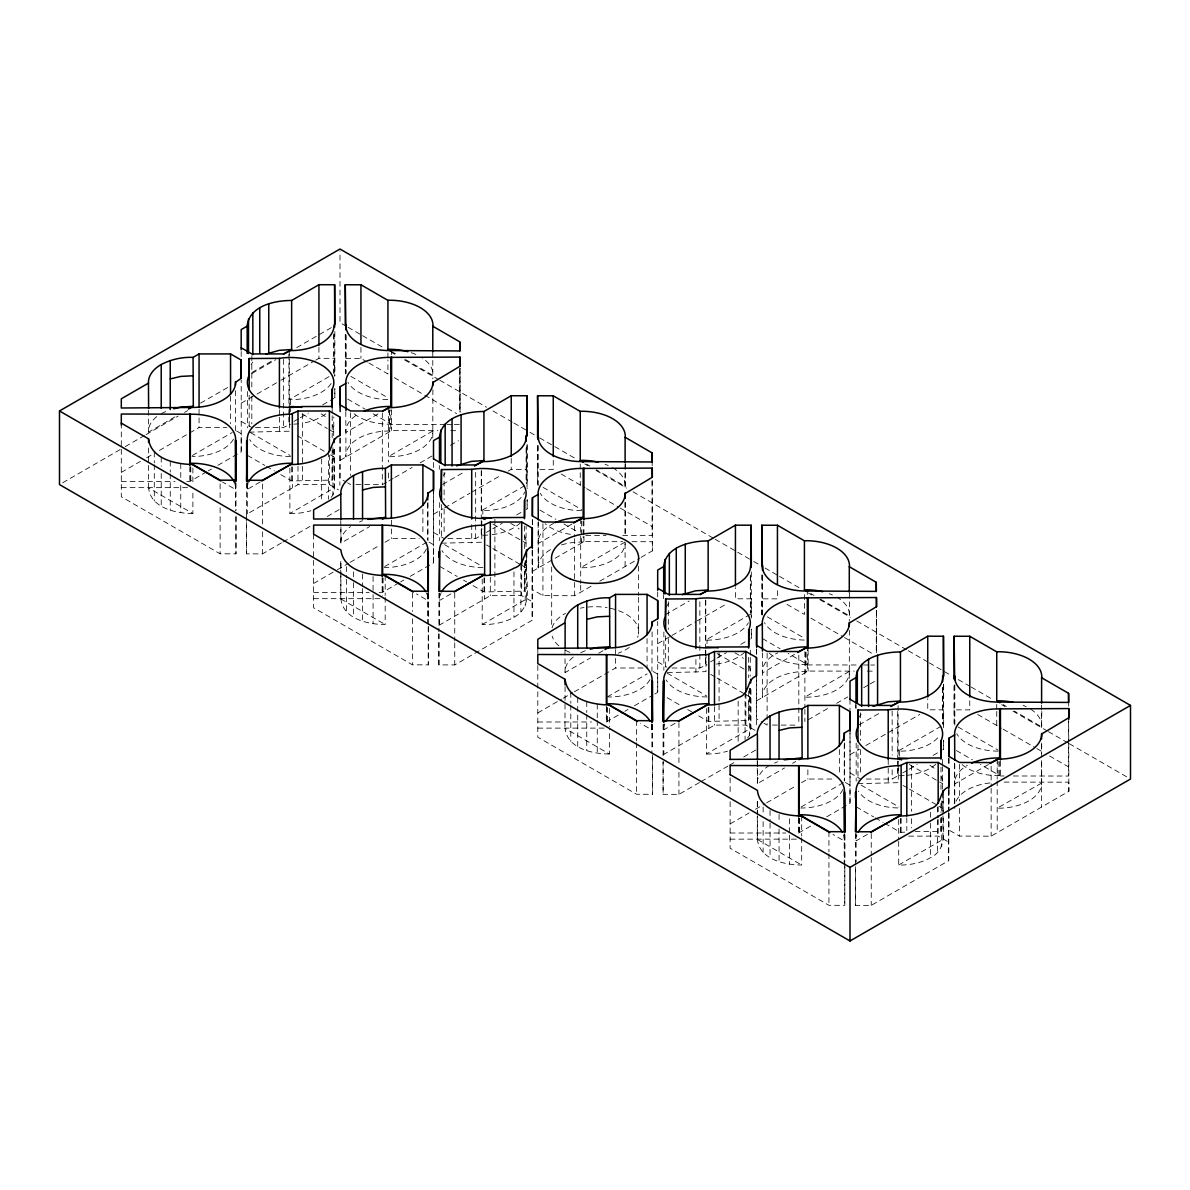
<?xml version="1.0" encoding="UTF-8"?>
<svg xmlns="http://www.w3.org/2000/svg" width="1190" height="1190" viewBox="0 0 1190 1190"><rect width="100%" height="100%" fill="white"/><g stroke="black" fill="none" stroke-linecap="round" stroke-linejoin="round"><path stroke-width="0.75" stroke-dasharray="5 3.75" d="M121.306 423.134L121.306 496.751L220.12 553.796L235.962 553.841L236.007 516.103M281.405 542.952L262.44 553.9L246.598 553.856L246.628 521.503M246.628 519.703L246.628 514.318L297.991 484.657L329.377 484.583L338.481 489.849M313.625 534.161L313.625 607.778L412.439 664.823L428.281 664.868L428.311 625.345M532.317 550.226L532.183 620.228L454.744 664.927L438.902 664.898L438.931 634.33M537.806 665.537L537.806 737.205L636.62 794.266L652.462 794.295L652.507 754.772M699.482 782.499L678.94 794.37L663.098 794.325L663.128 761.972M730.125 801.733L730.125 848.247L828.939 905.293L844.781 905.337L844.811 865.799M948.817 812.77L948.683 860.682L871.244 905.397L855.402 905.352L855.432 867.599M340.132 438.247L339.998 478.454L346.067 481.95M532.436 551.119L532.317 589.481L542.938 595.61L574.636 595.714L591.802 585.807M756.632 680.546L756.498 718.909L762.567 722.419M948.921 813.633L948.817 829.951L959.438 836.079L991.136 836.183L1068.873 791.291L1068.68 720.843M192.884 513.53C175.986 513.455 150.847 508.085 148.571 487.96L192.884 513.53L192.884 491.723M235.62 482.991L235.397 489.417L222.515 481.995M333.676 435.674L333.825 416.976M333.676 449.686L333.676 456.707L332.159 462.865L332.188 480.076L291.714 480.938L275.916 471.82M331.192 497.361L332.932 494.936L334.42 488.436L334.42 448.437M385.188 597.306L385.188 624.557C368.305 624.482 343.151 619.112 340.89 598.986L340.89 560.817M427.924 594.018L427.701 600.459L416.44 593.944M525.995 546.701L526.129 526.188M525.995 560.728L525.995 567.734L524.478 573.892L524.493 591.103L484.018 591.966L468.235 582.847M482.203 579.099L482.203 624.542L483.155 624.616A43.569 25.154 0 0 0 513.961 617.253C536.065 605.769 523.555 576.853 526.724 557.649M609.384 753.999C592.486 753.91 567.347 748.54 565.072 728.414L609.384 753.999L609.384 728.548M625.3 463.698L625.107 486.338L596.264 469.708M652.12 725.26L651.897 729.887L640.637 723.386M750.325 657.445L750.176 676.128M750.176 688.4L750.176 697.162L748.659 703.335L748.688 720.53L708.214 721.393L695.585 714.104M747.692 737.83L749.432 735.405L750.92 728.89L750.92 688.906M801.688 837.76L801.688 865.026C784.805 864.952 759.651 859.582 757.39 839.456L757.39 815.819M844.424 834.473L844.201 840.914L832.941 834.413M942.495 788.911L942.629 766.658M941.826 811.104L942.495 801.182M898.703 841.375L898.703 865.011L899.655 865.085A43.569 25.154 0 0 0 930.461 857.707C946.66 850.195 943.596 830.843 943.224 816.295M1041.8 711.427L1041.607 726.807L1014.371 711.085M251.105 364.438L252.845 362.013M443.424 475.464L445.164 473.04M665.879 607.317L669.345 602.482M858.183 718.358L861.664 713.509M156.768 416.589A43.569 25.154 0 0 0 148.452 431.375L148.616 432.104L175.748 416.455M251.938 372.47L274.161 359.633M62.713 482.738L123.611 447.574M125.218 446.637L144.451 435.54M146.058 434.618L178.113 416.098M184.524 412.409L187.722 410.55M200.545 403.142L229.402 386.497M251.849 373.541L275.887 359.648M296.726 347.629L331.98 327.265M121.306 472.415L140.346 461.423M146.697 457.763L153.049 454.104M159.386 450.43L199.057 427.537L226.859 427.537M241.183 403.202L255.463 394.961M257.055 394.054L279.263 381.216M280.855 380.309L314.175 361.076M315.752 360.154L318.935 358.324L334.643 358.354L334.732 376.293M192.363 455.517L232.243 432.505M329.065 376.62L289.289 399.587L290.509 399.676A43.495 25.109 0 0 0 331.876 382.317M206.718 471.776L189.835 481.519L186.131 481.519M208.309 470.853L211.508 469.009M217.889 465.335L241.213 451.873L241.213 380.101M255.523 427.537L283.354 427.552L290.509 424.22M294.064 421.364L298.839 418.612M300.43 417.69L308.374 413.094M322.698 404.823L333.84 398.397M260.193 481.935L247.327 489.373L247.267 482.976M378.004 413.927L345.963 432.431L345.799 431.613A43.539 25.139 0 0 1 358.532 413.837M340.132 460.337L391.614 430.602L437.786 430.661M289.884 468.072L289.884 513.515L334.167 487.96L334.167 449.79M282.982 542.045L311.423 525.623M327.235 516.49L339.864 509.201M364.705 484.628L382.317 484.687L386.869 482.069M393.146 478.44L388.386 481.191L388.386 470.675M394.723 477.517L412.171 467.447M420.1 462.88L432.788 455.547M450.43 445.357L458.462 440.731M340.771 520.595L340.935 543.131L369.659 526.56M442.665 484.419L464.888 471.582M313.625 583.457L335.833 570.62M337.425 569.712L348.521 563.301M350.113 562.379L378.673 545.898M385.024 542.238L391.376 538.564L419.163 538.564M433.502 514.244L443.022 508.74M444.599 507.832L469.99 493.166M471.582 492.258L501.719 474.855M508.071 471.18L511.239 469.351L526.947 469.381L527.036 487.32M384.668 566.559L427.745 541.688M524.567 485.803L481.593 510.614L482.828 510.703A43.495 25.109 0 0 0 524.835 492.095M399.037 582.803L382.139 592.546L378.435 592.546M400.628 581.88L403.827 580.036M410.208 576.362L433.517 562.9L433.517 492.972M447.842 538.564L475.658 538.579L481.593 535.143L481.593 528.137M486.368 532.391L491.143 529.639M492.734 528.717L502.284 523.213M516.609 514.943L521.384 512.176M526.159 509.424L527.155 508.844L527.155 499.651M450.891 593.899L439.646 600.4L439.571 599.462A43.569 25.154 0 0 1 441.059 592.947M571.929 524.031L538.267 543.458L538.118 542.64A43.539 25.139 0 0 1 553.633 523.392M438.946 625.345L490.31 595.684L521.681 595.61L532.317 601.753M532.436 571.364L583.933 541.629L622.712 541.673M482.203 624.542L526.471 598.986L526.471 560.817M625.092 542.045L580.69 567.675L581.687 567.764A43.539 25.139 0 0 0 625.181 542.61M599.73 581.226L639.536 558.244M641.142 557.322L652.373 550.836L652.179 480.373M573.268 657.059A43.569 25.154 0 0 0 564.952 671.844L565.116 672.573L590.656 657.832M598.644 653.236L603.434 650.469M665.255 614.769L689.084 601.01M537.806 712.884L561.606 699.14M563.197 698.232L572.717 692.729M574.309 691.821L615.557 668.006L643.359 667.992M657.683 643.671L670.387 636.338M671.963 635.43L695.763 621.686M697.355 620.764L725.915 604.282M607.272 696.909L647.152 673.897M750.34 614.323L705.789 640.041L707.009 640.146A43.495 25.109 0 0 0 748.376 622.787M606.335 721.988L623.218 712.23M624.81 711.322L628.008 709.478M634.389 705.789L651.942 695.659M654.827 694.008L657.713 692.342L657.683 621.373M672.023 668.006L699.854 668.006L707.009 664.674M710.564 661.833L715.339 659.067M716.93 658.159L726.465 652.641M740.79 644.37L750.34 638.866M675.087 723.341L663.827 729.827L663.767 725.26M794.504 654.381L762.463 672.886L762.299 672.082A43.539 25.139 0 0 1 777.814 652.819M663.128 754.772L714.491 725.127L745.877 725.052L756.498 731.181M756.632 700.791L808.114 671.071L854.286 671.115M706.384 708.541L706.384 753.984L750.667 728.414L750.667 688.43M701.059 781.592L727.923 766.077M729.5 765.17L735.822 761.526M743.735 756.959L756.364 749.655M808.055 719.816L828.671 707.916M836.6 703.335L847.697 696.938M863.732 687.671L868.536 684.904M870.143 683.967L876.569 680.264M757.271 768.338L757.435 783.6L784.567 767.937M792.555 763.34L795.738 761.496M859.165 724.874L879.797 712.959M730.125 823.911L749.164 812.919M755.501 809.26L765.021 803.771M766.613 802.848L795.173 786.367M801.525 782.693L807.876 779.034L833.818 779.034M850.002 754.698L859.522 749.209M865.859 745.535L886.491 733.635M888.082 732.713L919.811 714.402M801.168 807.013L844.245 782.157M941.067 726.272L898.093 751.083L899.328 751.173A43.495 25.109 0 0 0 939.922 735.063M798.639 833.015L812.339 825.101M826.708 816.816L850.017 803.369L850.017 733.442M866.186 779.034L892.158 779.048L898.093 775.612L898.093 761.6M902.868 772.86L907.643 770.109M909.234 769.186L917.193 764.59M933.109 755.397L937.884 752.645M942.659 749.893L943.655 749.313L943.655 740.106M867.391 834.368L856.145 840.854L856.071 839.917A43.569 25.154 0 0 1 856.919 835.008M988.429 764.486L954.767 783.927L954.618 783.109A43.539 25.139 0 0 1 967.336 765.334M898.703 865.011L942.971 839.441L942.971 815.819M161.215 413.585L168.742 410.253M359.544 521.949L362.548 520.625M580.72 652.715L586.744 650.052M774.541 763.087L777.546 761.749M354.144 413.793A43.569 25.154 0 0 0 389.413 424.176L390.781 423.982M769.35 653.176A43.569 25.154 0 0 0 805.913 664.63L807.281 664.451M999.6 775.478L998.217 775.657A43.569 25.154 0 0 1 960.479 763.087M249.171 432.149L289.482 431.182L289.482 413.659M441.475 543.176L481.786 542.223L481.786 528.196M667.441 672.603L705.982 671.651L705.982 654.128M857.975 783.645L898.286 782.678L898.286 761.645M884.735 823.316L900.518 832.42L905.56 832.048M908.654 836.154L938.181 836.079L948.817 842.208M121.306 481.519L175.019 481.519M121.306 487.647L187.975 487.647M313.625 592.546L369.183 592.546M313.625 598.674L380.294 598.689M537.806 721.988L591.519 721.988M537.806 728.116L604.475 728.116M915.08 831.557L940.993 831.557L940.993 818.675M730.125 833.015L785.683 833.015M730.125 839.143L796.794 839.143M367.293 362.058L360.942 358.398L345.264 358.368L345.338 372.708M445.105 424.532L391.614 424.473L373.199 413.837M446.964 424.532L452.498 424.547M454.342 424.547L459.876 424.547M450.713 430.676L458.105 430.676M537.582 445.477L537.582 469.396L553.261 469.425L553.261 458.388M585.778 535.5L606.067 535.53M622.668 535.545L652.179 535.574L652.061 480.463M631.949 541.688L652.254 541.718L652.373 550.836M856.071 664.987L808.114 664.927L788.107 653.384M863.464 665.002L868.998 665.002M870.842 665.002L874.531 665.017M867.212 671.13L874.605 671.145M943.536 727.789L943.447 709.85L927.739 709.82L927.739 698.768M954.082 685.946L954.082 709.865L969.761 709.894L969.761 698.842M1004.122 775.969L1000.433 775.969L980.411 764.411M1013.345 775.984L1068.68 776.044L1068.561 739.332M1004.122 782.098L1068.754 782.172L1068.873 791.291M355.914 484.598L362.95 484.628M772.414 725.067L779.45 725.082M781.205 725.097L797.062 725.141M345.799 411.621L345.963 456.96L345.799 456.157A43.539 25.139 0 0 1 389.309 431.003L390.826 431.063L390.781 409.97M561.502 544.886A43.539 25.139 0 0 1 581.613 542.03L583.145 542.09L583.145 536.824M762.463 652.894L762.463 697.429L762.299 696.611A43.539 25.139 0 0 1 805.809 671.457L807.326 671.517L807.326 646.988M289.884 513.515L290.836 513.589A43.569 25.154 0 0 0 310.977 510.748M706.384 753.984L707.336 754.043A43.569 25.154 0 0 0 727.477 751.202M391.138 351.273L395.943 354.055M405.552 359.588L432.788 375.311L432.981 374.478A43.569 25.154 0 0 0 421.781 357.64M586.655 464.16L589.853 466.004M810.836 593.587L814.034 595.431M820.445 599.135L849.288 615.78L849.482 614.933A43.569 25.154 0 0 0 836.719 597.142M1003.155 704.614L1006.353 706.473M346.439 326.358L339.998 322.639L339.998 250.867M348.045 327.28L360.927 334.717M362.534 335.654L383.463 347.733M391.525 352.389L394.738 354.248M404.392 359.811L438.203 379.342M439.824 380.264L486.502 407.218M492.943 410.937L512.265 422.093M513.872 423.03L528.375 431.39M529.981 432.327L538.029 436.968M539.635 437.905L576.674 459.281M584.721 463.921L587.934 465.781M595.982 470.437L626.58 488.093M633.02 491.812L713.509 538.282M715.13 539.219L736.06 551.297M737.666 552.234L752.154 560.594M753.761 561.516L763.43 567.095M765.036 568.032L777.918 575.469M779.524 576.391L802.06 589.407M808.501 593.126L811.729 594.985M819.776 599.626L850.359 617.298M856.8 621.016L906.706 649.829M908.327 650.752L927.65 661.908M929.256 662.845L951.792 675.861M958.233 679.564L969.508 686.08M971.114 687.002L992.043 699.095M1001.697 704.673L1004.925 706.533M1012.973 711.174L1046.784 730.69M1048.39 731.627L1067.713 742.783M1069.319 743.705L1128.893 778.096M368.885 362.98L387.925 373.958L387.925 359.945M394.336 377.661L423.179 394.306M424.785 395.229L456.588 413.614M561.189 474.007L585.049 487.766M586.655 488.688L618.696 507.178M620.302 508.1L652.061 526.471M786.962 604.356L804.425 614.427L804.425 593.394M810.836 618.131L842.877 636.62M844.484 637.543L873.088 654.069M977.689 714.476L1001.549 728.235M1003.155 729.158L1035.196 747.647M1036.802 748.57L1041.607 751.336M350.827 376.382L387.598 397.609M543.131 487.409L581.508 509.558M767.327 616.837L804.098 638.063M958.039 726.956L998.008 750.027M347.629 399.066L365.211 409.226M539.933 510.094L555.923 519.331M563.911 523.942L578.31 532.257M762.522 638.614L780.119 648.758M956.433 750.563L972.423 759.8M302.111 413.941L327.369 428.519M328.946 429.426L333.676 432.163M492.839 524.061L525.995 543.19M717.035 653.489L747.023 670.803M909.339 764.516L942.495 783.66M297.366 435.748L324.201 451.233M330.522 454.878L333.676 456.707M486.531 544.946L491.262 547.683M492.839 548.59L519.673 564.09M521.25 564.997L525.995 567.734M710.713 674.388L715.458 677.125M717.035 678.032L743.869 693.517M745.446 694.424L750.176 697.162M903.032 785.415L907.762 788.152M909.339 789.059L937.75 805.466M939.327 806.374L942.495 808.203M241.183 421.394L251.819 427.537M347.584 482.828L350.619 484.583M433.502 532.436L444.123 538.564M657.683 661.863L666.802 667.129M764.084 723.297L767.119 725.052L767.119 721.363M850.002 772.89L860.623 779.034M250.674 432.699L290.122 455.487M444.554 544.648L482.441 566.514M667.173 673.168L706.622 695.942M861.054 785.102L898.941 806.984M236.632 431.033L241.183 433.666L241.213 451.873M428.95 542.075L433.502 544.693L433.517 562.9M653.131 671.502L657.683 674.135L657.713 692.342M845.45 782.529L850.002 785.162L850.017 803.369M247.505 455.413L264.879 465.439M266.456 466.346L274.34 470.913M439.824 566.44L457.183 576.466M463.505 580.11L466.659 581.94M667.173 697.697L681.379 705.908M687.686 709.552L694.008 713.197M856.324 806.909L873.683 816.935M875.26 817.842L883.159 822.409M340.89 598.986L385.188 624.557M757.39 839.456L801.688 865.026M1049.535 755.933L1068.561 766.94M538.118 522.648L538.267 568.002L538.267 521.651M1041.681 783.065L997.19 808.144L998.187 808.218A43.539 25.139 0 0 0 1041.681 783.065L1041.681 759.443M954.082 709.865L954.142 724.204M943.611 740.344L943.655 749.313M761.838 614.977L761.764 598.838L777.442 598.853L777.442 587.815M751.232 616.747L751.143 598.808L735.435 598.793L735.435 587.741M751.292 629.317L751.336 638.286L751.336 629.079M537.582 469.396L537.657 485.535M527.111 499.874L527.155 508.844M334.792 388.847L334.836 397.817L334.836 388.624M940.978 817.798L940.993 831.557M1068.68 702.427L1068.68 706.116M1068.561 720.932L1068.561 737.488M1041.681 743.081L1041.681 757.628M1041.607 705.001L1041.607 730.318M1041.607 744.33L1041.592 753.434M1041.592 760.693L1041.592 807.043M1000.433 761.243L1000.433 778.409M999.6 761.466L999.645 777.293M998.113 761.466L998.113 777.234M997.19 759.071L997.19 779.063M997.19 780.878L997.19 832.688M996.744 704.421L996.744 709.686M996.744 711.442L996.744 725.454M991.136 766.256L991.136 786.501M991.136 788.33L991.136 836.183M959.438 764.307L959.438 801.108M959.438 808.471L959.438 836.079M954.841 685.113L954.841 725.097M954.767 763.935L954.767 808.456M954.618 763.117L954.618 807.653M954.276 684.904L954.276 723.55M948.936 758.461L948.936 763.98M948.936 789.743L948.936 808.144M948.817 758.179L948.817 763.697M948.817 789.461L948.817 811.535M948.683 790.755L948.683 811M948.683 812.844L948.683 860.682M943.655 684.904L943.655 727.224M943.447 684.086L943.447 709.85M943.224 798.118L943.224 814.481M942.807 687.894L942.807 724.249M942.971 801.272L942.971 814.005M942.659 687.18L942.659 723.535M942.629 759.384L942.629 764.843M941.736 800.989L941.736 810.078M941.736 817.352L941.736 846.432M940.993 767.148L940.993 789.238M940.978 803.324L940.978 812.517M938.181 806.627L938.181 817.679M938.181 819.508L938.181 836.079M937.393 807.058L937.393 817.961M937.393 819.791L937.393 852.501M930.461 812.279L930.461 821.368M930.461 823.183L930.461 857.707M911.391 765.304L911.391 811.312M911.391 818.675L911.391 827.868M906.81 817.753L906.81 830.635M901.142 818.378L901.142 834.16M900.518 818.408L900.518 832.42M899.328 751.173L899.328 759.934M898.703 819.568L898.703 839.56M898.093 705.64L898.093 759.845M897.751 711.397L897.751 759.25M897.751 761.094L897.751 766.613M897.751 768.457L897.751 775.82M892.158 710.951L892.158 755.115M892.158 769.841L892.158 779.048M888.216 759.518L888.216 783.451M876.569 610.336L876.569 652.655M876.45 652.745L876.375 609.801L876.257 652.224M871.244 833.625L871.244 855.714M871.244 857.544L871.244 905.397M860.623 712.78L860.623 740.388M860.623 749.581L860.623 775.345M857.975 745L857.99 780.223M855.982 704.897L855.982 708.541M856.175 743.036L856.175 781.205M856.145 833.595L856.145 861.887M855.833 704.257L855.833 707.886M855.402 833.58L855.402 864.862M855.402 866.707L855.402 905.352M850.002 699.289L850.002 710.326M850.002 732.624L850.002 785.162M849.482 593.126L849.288 621.031M849.377 630.239L849.288 678.493M844.811 834.517L844.811 862.125M844.781 835.395L844.781 861.158M844.781 863.003L844.781 905.337M844.409 742.887L844.409 781.057M844.245 743.988L844.245 780.343M844.201 833.64L844.201 865.457M839.381 749.581L839.381 775.345M828.939 831.676L828.939 851.921M828.939 853.766L828.939 905.293M808.114 650.216L808.114 671.071M807.876 769.826L807.876 779.034M807.281 590.835L807.281 594.479M805.913 652.358L805.913 664.63M805.809 652.179L805.809 671.457M804.886 651.674L804.886 707.634M804.886 709.389L804.886 721.646M801.688 815.953L801.688 835.945M799.576 818.452L799.576 832.479M799.144 818.408L799.144 834.19M798.817 655.214L798.817 725.156M798.639 818.289L798.639 833.625M789.58 818.794L789.58 833.327M789.58 835.157L789.58 864.238M779.063 814.466L779.063 821.74M779.063 828.999L779.063 861.724M770.049 810.464L770.049 821.368M770.049 823.183L770.049 857.722M767.119 653.28L767.119 719.534M763.117 807.073L763.117 814.347M763.117 821.606L763.117 852.516M762.522 575.901L762.522 614.07M762.329 574.948L762.329 614.933M761.764 574.904L761.957 614.352M757.435 761.793L757.435 783.6M757.39 801.286L757.39 814.005M757.271 761.064L757.271 766.509M757.286 801.763L757.286 814.481M757.286 816.31L757.286 839.932M756.632 649.264L756.632 654.783M756.498 648.981L756.498 654.5M756.364 676.054L756.364 725.736M751.336 572.033L751.336 618.041M750.503 575.038L750.503 613.207M750.34 576.153L750.34 612.508M750.325 650.171L750.325 655.63M749.432 688.147L749.432 735.405M748.659 657.326L748.659 677.571M748.688 691.093L748.688 720.53M745.877 693.755L745.877 725.052M745.074 692.402L745.074 739.659M738.157 701.237L738.157 743.051M730.125 777.799L730.125 794.98M719.072 652.432L719.072 720.53M714.491 706.711L714.491 725.127M708.838 707.351L708.838 728.384M708.214 707.381L708.214 721.393M707.009 640.146L707.009 643.641M705.789 600.058L705.789 643.552M705.789 650.558L705.789 655.824M705.789 657.579L705.789 664.585M705.432 600.37L705.432 648.223M705.432 650.067L705.432 664.779M699.854 601.753L699.854 668.006M695.912 659.528L695.912 672.41M678.94 722.598L678.94 764.917M678.94 772.28L678.94 794.37M668.319 601.753L668.319 629.346M668.319 638.554L668.319 664.318M665.671 635.802L665.671 667.352M663.871 631.994L663.871 670.163M663.827 724.383L663.827 754.371M663.529 595.045L663.529 598.674M663.098 724.398L663.098 759.354M663.098 761.198L663.098 794.325M657.683 591.936L657.683 597.663M652.462 724.368L652.462 750.131M652.462 757.495L652.462 794.295M652.179 461.973L652.179 465.647M652.105 631.86L651.942 671.13M651.897 724.427L651.897 752.675M647.062 638.554L647.062 667.992M638.465 566.083L638.465 595.536M638.465 597.365L638.465 634.181M636.62 720.649L636.62 740.894M636.62 742.739L636.62 794.266M625.181 502.611L625.181 537.151M625.107 464.531L625.107 489.849M625.092 502.061L625.092 536.586M625.092 543.8L625.092 566.589M615.557 649.606L615.557 668.006M609.384 708.556L609.384 726.733M607.272 707.425L607.272 721.438M606.841 707.381L606.841 723.148M606.335 706.027L606.335 722.598M597.261 704.123L597.261 718.671M597.261 720.486L597.261 753.196M586.759 701.609L586.759 712.513M586.759 714.342L586.759 750.697M583.933 520.774L583.933 534.265M583.933 536.11L583.933 541.629M583.1 520.997L583.145 535.084M581.613 520.997L581.613 542.03M580.69 518.602L580.69 583.457M580.69 585.212L580.69 592.218M580.244 463.966L580.244 484.999M577.73 697.623L577.73 746.695M574.636 525.787L574.636 536.824M574.636 538.668L574.636 595.714M570.798 692.402L570.798 703.305M570.798 705.135L570.798 741.474M564.952 650.038L565.116 672.573M565.072 686.615L564.967 728.905M551.684 566.961L551.684 627.695M542.938 523.838L542.938 595.61M538.148 445.521L538.148 485.505M537.776 446.28L537.776 484.925M537.806 648.371L537.806 653.89M532.436 519.837L532.436 525.355M532.317 519.554L532.317 525.073M532.183 550.301L532.183 620.228M527.155 444.435L527.155 488.614M526.947 445.462L526.947 469.381M526.307 447.425L526.307 483.78M526.159 448.541L526.159 483.066M525.236 560.535L525.236 605.978M524.478 526.054L524.493 548.769M524.478 562.855L524.493 591.103M521.681 566.172L521.681 595.61M520.893 564.774L520.893 612.032M513.961 571.81L513.961 617.253M511.239 458.314L511.239 469.351M494.891 519.316L494.891 591.088M490.31 577.284L490.31 595.684M484.642 577.923L484.642 598.957M484.018 577.938L484.018 591.966M482.828 510.703L482.828 514.214M481.786 521.19L481.786 526.441M481.593 470.63L481.593 514.125M481.593 521.131L481.593 526.382M481.251 470.943L481.251 518.795M481.251 520.625L481.251 535.351M475.658 472.326L475.658 538.579M471.716 524.582L471.716 542.982M460.069 368.037L460.069 412.201L459.95 368.112M459.757 369.436L459.757 411.77M454.744 593.155L454.744 641.008M454.744 642.853L454.744 664.927M444.123 472.311L444.123 499.919M444.123 509.127L444.123 534.89M441.475 504.53L441.49 537.91M439.675 502.567L439.675 540.736M439.646 593.126L439.646 624.928M439.333 465.602L439.333 469.247M438.902 593.126L438.902 631.771M438.902 633.601L438.902 664.898M433.502 462.494L433.502 468.235M433.502 491.946L433.502 544.693M432.788 351.675L432.788 378.822M432.877 389.77L432.788 438.024M428.311 594.063L428.311 619.826M428.281 593.096L428.281 624.378M428.281 626.223L428.281 664.868M427.909 502.418L427.909 540.587M427.745 503.519L427.745 539.873M427.701 593.185L427.701 623.233M422.881 509.127L422.881 534.89M412.439 593.051L412.439 611.452M412.439 618.815L412.439 664.823M391.614 350.857L391.614 354.531M391.614 409.747L391.614 430.602M391.376 520.164L391.376 538.564M389.413 410.148L389.413 424.176M389.309 409.97L389.309 431.003M388.386 407.575L388.386 461.913M387.925 352.939L387.925 358.19M385.188 575.484L385.188 595.476M383.076 577.983L383.076 592.01M382.645 577.938L382.645 595.476M382.317 412.915L382.317 484.687M382.139 577.834L382.139 593.17M373.08 576.51L373.08 592.873M373.08 594.688L373.08 623.768M362.563 573.996L362.563 586.715M362.563 588.544L362.563 621.254M360.942 347.346L360.942 358.398M353.549 571.825L353.549 580.899M353.549 582.728L353.549 617.253M350.619 412.811L350.619 475.375M346.617 566.604L346.617 577.507M346.617 579.337L346.617 612.047M346.022 335.446L346.022 373.615M345.829 334.479L345.829 372.649M345.264 334.45L345.457 373.898M340.935 526.783L340.935 543.131M340.786 561.293L340.786 574.026M340.786 575.841L340.786 599.462M340.132 406.965L340.132 414.328M339.998 406.683L339.998 414.031M339.998 437.965L339.864 485.267M334.836 331.564L334.836 375.743M334.003 334.583L334.003 372.753M333.84 333.869L333.84 373.853M332.932 447.678L332.932 494.936M332.188 408.304L332.159 415.012M332.188 415.652L332.188 437.741M332.159 449.984L332.188 480.076M329.377 455.145L329.377 484.583M328.574 451.932L328.574 499.19M321.657 458.953L321.657 500.767M318.935 347.287L318.935 358.324M302.572 413.808L302.572 480.061M297.991 466.257L297.991 484.657M292.338 466.897L292.338 487.915M291.714 466.911L291.714 480.938M290.509 399.676L290.509 411.948M289.482 408.408L289.482 411.904M289.289 350.514L289.289 415.355M289.289 417.11L289.289 424.116M288.932 354.382L288.932 407.754M288.932 409.598L288.932 415.117M288.932 416.961L288.932 424.324M283.354 359.454L283.354 427.552M279.412 409.866L279.412 415.384M279.412 417.229L279.412 431.955M262.44 483.973L262.44 524.463M262.44 531.811L262.44 553.9M251.819 355.765L251.819 388.892M251.819 396.255L251.819 423.848M249.171 395.333L249.171 426.883M247.371 391.54L247.371 427.879M247.327 483.913L247.327 513.902M246.628 483.021L246.598 520.729M246.598 522.574L246.598 553.856M241.183 351.466L241.183 357.193M236.007 483.021L236.007 510.629M235.962 517.025L235.962 553.841M235.442 390.677L235.442 430.661M235.397 483.973L235.397 510.451M230.562 396.255L230.562 423.848M220.12 483.869L220.12 500.425M220.12 507.788L220.12 553.796M199.057 409.137L199.057 427.537M192.884 468.087L192.884 484.449M190.772 466.956L190.772 480.983M190.34 466.911L190.34 482.694M189.835 466.792L189.835 482.129M180.761 463.669L180.761 478.202M180.761 485.475L180.761 512.741M170.259 461.155L170.259 472.058M170.259 473.873L170.259 510.227M161.23 457.153L161.23 466.242M161.23 473.516L161.23 506.226M154.298 451.947L154.298 462.851M154.298 464.665L154.298 501.02M148.616 410.297L148.616 432.104M148.571 447.961L148.467 488.436M247.267 488.436A43.569 25.154 0 0 1 248.1 483.512M290.598 456.484A43.227 24.96 0 0 1 249.662 439.541M321.166 413.867A43.227 24.96 0 0 1 326.848 417.928M332.352 425.068A43.227 24.96 0 0 1 333.825 431.524M233.478 439.14A43.569 25.154 0 0 1 192.021 456.544M234.133 481.92A43.569 25.154 0 0 1 235.62 488.436M387.791 399.617A43.569 25.154 0 0 1 347.956 382.243M411.19 352.686A43.569 25.154 0 0 1 417.422 355.2M325.703 413.867A43.495 25.109 0 0 1 301.769 423.357M298.616 423.774A43.495 25.109 0 0 1 293.752 424.146M426.437 548.917A43.569 25.154 0 0 1 384.34 567.571M340.771 542.417A43.569 25.154 0 0 1 350.485 526.575M581.717 510.659A43.569 25.154 0 0 1 540.275 493.27M605.115 464.279A43.569 25.154 0 0 1 608.239 465.543M612.538 467.715A43.569 25.154 0 0 1 625.3 485.505M570.441 534.34A43.569 25.154 0 0 1 545.169 523.734M482.902 567.511A43.227 24.96 0 0 1 441.966 550.568M510.703 523.436A43.227 24.96 0 0 1 519.167 528.97M524.656 536.095A43.227 24.96 0 0 1 526.129 542.551M426.451 592.962A43.569 25.154 0 0 1 427.924 599.462M520.491 522.693A43.495 25.109 0 0 1 489.313 534.965M487.692 535.084A43.495 25.109 0 0 1 482.828 535.247M538.118 567.184A43.539 25.139 0 0 1 550.836 549.408M663.767 728.89A43.569 25.154 0 0 1 664.6 723.981M707.098 696.938A43.227 24.96 0 0 1 666.162 679.996M734.885 652.864A43.227 24.96 0 0 1 743.348 658.397M748.852 665.522A43.227 24.96 0 0 1 750.325 671.978M649.978 679.609A43.569 25.154 0 0 1 608.521 696.998M651.272 723.981A43.569 25.154 0 0 1 652.12 728.905M843.591 835.023A43.569 25.154 0 0 1 844.424 839.932M935.801 764.263A43.495 25.109 0 0 1 905.813 775.434M904.192 775.553A43.495 25.109 0 0 1 899.328 775.702M897.795 807.95A43.227 24.96 0 0 1 858.466 791.038M929.97 765.363A43.227 24.96 0 0 1 935.667 769.424M941.156 776.549A43.227 24.96 0 0 1 942.629 783.02M842.936 789.386A43.569 25.154 0 0 1 800.84 808.025M757.271 782.871A43.569 25.154 0 0 1 770.034 765.081M998.217 751.128A43.569 25.154 0 0 1 956.775 733.739M1023.207 705.358A43.569 25.154 0 0 1 1026.241 706.696M1030.6 709.121A43.569 25.154 0 0 1 1041.8 725.974M956.091 801.138A43.539 25.139 0 0 1 990.006 782.931M744.672 652.12A43.495 25.109 0 0 1 713.494 664.392M804.291 640.071A43.569 25.154 0 0 1 764.456 622.697M829.311 593.721A43.569 25.154 0 0 1 832.435 594.97M610.202 608.254A43.569 25.154 0 0 1 637.572 637.423M629.287 647.434A43.569 25.154 0 0 1 618.309 653.146M569.906 652.388A43.569 25.154 0 0 1 562.796 648.743M558.839 645.813A43.569 25.154 0 0 1 552.13 636.1M552.041 627.904A43.569 25.154 0 0 1 565.533 613.356M580.378 608.164A43.569 25.154 0 0 1 584.022 607.525M587.741 607.064A43.569 25.154 0 0 1 607.108 607.673M432.788 431.018L388.386 456.648L389.368 456.722A43.539 25.139 0 0 0 432.877 431.568L432.788 431.018M849.288 671.472L804.886 697.117L805.868 697.191A43.539 25.139 0 0 0 849.377 672.038L849.288 671.472"/><path stroke-width="1.5" d="M121.306 425.083L121.306 414.031L192.036 414.209A43.569 25.154 0 0 1 235.62 439.363L235.962 480.224L220.12 480.18L192.884 464.457C175.986 464.383 150.847 459.013 148.571 438.872L121.306 423.134M247.327 440.285L246.598 480.254L262.44 480.284L290.836 464.516A43.569 25.154 0 0 0 321.657 457.139C334.018 453.747 329.704 438.872 339.864 435.585L339.998 417.11L329.377 410.966L297.991 411.041L290.836 414.194A43.569 25.154 0 0 0 247.267 439.348L247.327 482.099M427.701 551.372L428.281 591.252L412.439 591.207L385.188 575.484C368.305 575.41 343.151 570.04 340.89 549.914L313.625 534.161L313.625 525.073L384.355 525.236A43.569 25.154 0 0 1 427.924 550.39L427.701 591.37M439.646 551.327L438.902 591.281L454.744 591.326L483.155 575.543A43.569 25.154 0 0 0 513.961 568.18C526.322 564.774 522.023 549.899 532.183 546.612L532.317 528.137L521.681 522.008L490.31 522.068L483.155 525.221A43.569 25.154 0 0 0 439.571 550.39L439.646 591.311M651.897 680.814L652.462 720.694L636.62 720.649L609.384 704.926C592.486 704.837 567.347 699.467 565.072 679.341L537.806 663.604L537.806 654.5L608.536 654.664A43.569 25.154 0 0 1 652.12 679.832L651.897 722.613M663.827 680.754L663.098 720.709L678.94 720.753L707.336 704.971A43.569 25.154 0 0 0 738.157 697.608C750.518 694.216 746.204 679.341 756.364 676.054L756.498 657.564L745.877 651.436L714.491 651.51L707.336 654.664A43.569 25.154 0 0 0 663.767 679.817L663.827 722.553M730.125 774.735L730.125 765.527L800.855 765.706A43.569 25.154 0 0 1 844.424 790.859L844.781 831.721L828.939 831.676L801.688 815.953C784.805 815.864 759.651 810.509 757.39 790.368L730.125 774.63M856.145 791.781L855.402 831.75L871.244 831.78L899.655 816.013A43.569 25.154 0 0 0 930.461 808.635C942.822 805.243 938.523 790.368 948.683 787.081L948.817 768.606L938.181 762.463L906.81 762.537L899.655 765.691A43.569 25.154 0 0 0 856.071 790.844L856.145 831.765M345.963 383.359L340.132 386.72L339.998 404.838L350.619 410.966L382.317 411.071L389.368 407.649A43.539 25.139 0 0 0 432.877 382.496L460.069 366.193L459.95 357.074L389.309 357.387A43.539 25.139 0 0 0 345.799 382.54L345.963 410.61M538.267 494.386L532.436 497.747L532.317 515.865L542.938 522.008L574.636 522.113L581.687 518.691A43.539 25.139 0 0 0 625.181 493.523L652.373 477.22L652.254 468.101L581.613 468.414A43.539 25.139 0 0 0 538.118 493.567L538.267 519.822M762.463 623.813L756.632 627.175L756.498 645.307L767.119 651.436L798.817 651.54L805.868 648.119A43.539 25.139 0 0 0 849.377 622.965L876.569 606.662L876.45 597.529L805.809 597.856A43.539 25.139 0 0 0 762.299 623.01L762.463 651.079M954.767 734.84L948.936 738.216L948.817 756.334L959.438 762.463L991.136 762.567L998.187 759.146A43.539 25.139 0 0 0 1041.681 733.992L1068.873 717.689L1068.754 708.571L998.113 708.883A43.539 25.139 0 0 0 954.618 734.037L954.767 760.291M241.183 347.792L251.819 353.921L283.354 353.936L290.509 350.604A43.495 25.109 0 0 0 334.003 325.495L334.836 324.201L334.643 284.737L318.935 284.708L291.639 300.475C274.697 300.43 249.186 305.86 247.178 326.134L247.178 353.4M345.264 284.752L345.829 325.391A43.569 25.154 0 0 0 389.413 350.559L459.876 350.931L459.757 341.828L432.788 326.238L432.981 325.391A43.569 25.154 0 0 0 389.413 300.237L387.925 300.356L360.942 284.782L345.264 284.752L345.264 325.242M526.159 441.267L526.159 435.808L527.155 435.243L526.947 395.764L511.239 395.735L483.943 411.502C467.015 411.457 441.49 416.887 439.482 437.176L439.482 462.613M537.582 395.779L538.148 436.433A43.569 25.154 0 0 0 581.717 461.586L652.179 461.973L652.061 452.869L625.107 437.265L625.3 436.433A43.569 25.154 0 0 0 581.717 411.264L580.244 411.383L553.261 395.809L537.582 395.779L537.582 438.113M657.683 588.247L668.319 594.39L699.854 594.405L707.009 591.058A43.495 25.109 0 0 0 750.503 565.949L751.336 564.67L751.143 525.207L735.435 525.177L708.139 540.929C691.197 540.885 665.686 546.329 663.678 566.604L663.678 593.87M761.764 525.221L762.329 565.86A43.569 25.154 0 0 0 805.913 591.014L876.375 591.4L876.257 582.297L849.288 566.693L849.482 565.86A43.569 25.154 0 0 0 805.913 540.706L804.425 540.81L777.442 525.251L761.764 525.221L761.764 565.711M942.659 681.736L942.659 676.277L943.655 675.697L943.447 636.234L927.739 636.204L900.443 651.971C883.516 651.927 857.99 657.356 855.982 677.631L855.982 703.082M954.082 636.248L954.648 676.887A43.569 25.154 0 0 0 998.217 702.055L1068.68 702.427L1068.561 693.324L1041.607 677.735L1041.8 676.887A43.569 25.154 0 0 0 998.217 651.733L996.744 651.852L969.761 636.278L954.082 636.248L954.082 678.583M332.159 407.649L332.352 388.907A43.227 24.96 0 0 0 279.412 358.339L249.171 358.532L249.171 390.082M524.478 518.691L524.656 499.934A43.227 24.96 0 0 0 471.716 469.366L441.475 469.559L441.49 501.109M748.659 648.119L748.852 629.376A43.227 24.96 0 0 0 695.912 598.808L665.671 599.001L665.671 630.536M940.978 759.146L941.156 740.403A43.227 24.96 0 0 0 888.216 709.835L857.975 710.028L857.99 741.578M59.5 410.966L339.998 249.022L1130.5 705.417L1130.5 779.034L850.002 940.978L59.5 484.583L59.5 410.966L850.002 867.361L1130.5 705.417M148.616 383.031L121.306 398.814L121.306 408.006L192.021 407.456A43.569 25.154 0 0 0 235.605 382.302L241.213 378.256L241.183 360.049L230.562 353.921L199.057 353.921L193.063 357.387C182.115 356.896 170.973 359.454 161.215 364.512A43.569 25.154 0 0 0 148.452 382.302L148.616 408.482M247.178 326.134L241.183 329.6L241.183 349.845M188.526 409.077L193.316 406.326L193.063 357.387M283.696 354.129L291.639 349.548L291.639 300.475M261.8 481.013L292.338 463.386L292.338 414.313M382.823 411.145L390.826 406.519L390.826 357.446M340.935 494.058L313.625 509.841L313.625 519.033L384.34 518.498A43.569 25.154 0 0 0 427.909 493.329L433.517 489.283L433.502 471.091L422.881 464.948L391.376 464.963L385.381 468.414C374.434 467.923 363.292 470.481 353.534 475.539A43.569 25.154 0 0 0 340.771 493.329L340.935 519.509M439.482 437.176L433.502 440.627L433.502 459.028M382.436 519.197L385.62 517.353L385.381 468.414M474.423 466.078L483.943 460.575L483.943 411.502M454.104 592.04L484.642 574.413L484.642 525.34M573.52 523.094L583.145 517.546L583.145 468.473M651.942 625.687L651.942 622.058L657.713 618.726L657.683 600.519L647.062 594.39L615.557 594.39L609.563 597.856C598.615 597.365 587.473 599.909 577.715 604.981A43.569 25.154 0 0 0 564.952 622.772L537.806 639.268L537.806 648.476M663.678 566.604L657.683 570.055L657.683 590.299M605.026 649.547L609.816 646.78L609.563 597.856M700.196 594.598L708.139 590.002L708.139 540.929M678.3 721.482L708.838 703.855L708.838 654.768M797.716 652.537L807.326 646.988L807.326 597.901M844.245 740.359L844.245 733.085L850.017 729.753L850.002 711.546L839.381 705.417L807.876 705.417L801.882 708.883C790.934 708.392 779.792 710.936 770.034 716.008A43.569 25.154 0 0 0 757.271 733.799L730.125 750.295L730.125 759.503M855.982 677.631L850.002 681.096L850.002 699.497M798.936 759.651L802.12 757.807L801.882 708.883M890.923 706.533L900.443 701.044L900.443 651.971M870.604 832.509L901.142 814.882L901.142 765.81M990.02 763.564L999.645 758.015L999.645 708.943M265.772 354.159L279.263 350.321L291.639 349.548M456.573 465.855L471.567 461.348L483.943 460.575M682.272 594.613L695.763 590.776L708.139 590.002M873.073 706.31L888.067 701.803L900.443 701.044M170.244 378.926L180.746 376.412L193.063 375.787M173.74 408.75L180.746 407.084L193.316 406.326M362.548 489.953L373.065 487.439L385.381 486.814M367.799 519.361L385.62 517.353M586.744 619.38L597.246 616.866L609.563 616.256M590.24 649.219L597.246 647.538L609.816 646.78M779.048 730.422L789.565 727.908L801.882 727.283M784.299 759.83L802.12 757.807M387.925 300.356L387.925 349.429L389.413 349.31A43.569 25.154 0 0 1 407.828 351.675M289.482 406.653L290.598 406.563A43.227 24.96 0 0 1 301.784 407.411M190.34 414.328L190.34 463.416L192.036 463.282A43.569 25.154 0 0 1 234.133 481.92M580.244 411.383L580.244 460.456L581.717 460.352A43.569 25.154 0 0 1 598.391 462.255M382.645 525.37L382.645 574.443L384.355 574.309A43.569 25.154 0 0 1 425.797 591.698M804.425 540.81L804.425 589.898L805.913 589.779A43.569 25.154 0 0 1 822.587 591.698M705.982 647.107L707.098 647.033A43.227 24.96 0 0 1 718.284 647.881M606.841 654.798L606.841 703.87L608.536 703.751A43.569 25.154 0 0 1 649.993 721.14M996.744 651.852L996.744 700.925L998.217 700.806A43.569 25.154 0 0 1 1013.107 702.323M799.144 765.825L799.144 814.897L800.855 814.778A43.569 25.154 0 0 1 842.297 832.167M537.806 648.371L608.521 647.925A43.569 25.154 0 0 0 652.105 622.772L651.942 622.058M730.125 759.399L800.84 758.952A43.569 25.154 0 0 0 844.409 733.799L844.245 733.085M390.826 406.519L389.309 406.459A43.539 25.139 0 0 0 364.348 411.011M583.145 517.546L581.613 517.486A43.539 25.139 0 0 0 555.12 522.693M807.326 646.988L805.809 646.929A43.539 25.139 0 0 0 780.848 651.48M999.645 758.015L998.113 757.956A43.539 25.139 0 0 0 971.62 763.162M292.338 463.386L290.836 463.267A43.569 25.154 0 0 0 248.755 481.92M484.642 574.413L483.155 574.294A43.569 25.154 0 0 0 441.698 591.698M708.838 703.855L707.336 703.736A43.569 25.154 0 0 0 665.894 721.125M901.142 814.882L899.655 814.763A43.569 25.154 0 0 0 858.198 832.152M387.925 349.429L391.138 351.273M580.244 460.456L583.442 462.3M804.425 589.898L807.638 591.742M996.744 700.925L999.942 702.769M433.502 458.819L444.123 464.948L475.658 464.963L482.828 461.631A43.495 25.109 0 0 0 526.307 436.522L526.159 435.808M850.002 699.289L860.623 705.417L892.158 705.432L899.328 702.1A43.495 25.109 0 0 0 942.807 676.991L942.659 676.277M484.955 519.495L481.786 517.68L482.902 517.591A43.227 24.96 0 0 1 490.949 518.037M901.455 759.964L898.286 758.149L899.402 758.06A43.227 24.96 0 0 1 907.449 758.491M190.34 463.416L220.909 481.058M382.645 574.443L413.228 592.085M606.841 703.87L637.409 721.527M799.144 814.897L829.727 832.554M940.978 740.745L940.993 757.956L910.588 758.045A43.227 24.96 0 0 1 857.648 727.477L857.975 710.028M748.659 629.718L748.688 646.914L718.284 647.018A43.227 24.96 0 0 1 665.344 616.45L665.671 599.001M524.478 500.291L524.493 517.486L494.088 517.591A43.227 24.96 0 0 1 441.148 487.022L441.475 469.559M332.159 389.249L332.188 406.459L301.784 406.549A43.227 24.96 0 0 1 248.844 375.981L249.171 358.532M1068.754 708.571L1068.754 719.608M1068.561 693.324L1068.561 702.531M1041.607 677.735L1041.607 703.171M1041.592 733.427L1041.592 738.886M1000.433 708.481L1000.433 760.008M969.761 636.278L969.761 697.013M954.841 676.024L954.841 679.668M954.276 675.697L954.276 679.386M948.936 738.216L948.936 756.617M948.817 768.606L948.817 788.836M943.447 636.234L943.447 676.723M942.971 790.368L942.971 797.642M938.181 762.463L938.181 802.952M927.739 636.204L927.739 696.938M906.81 762.537L906.81 815.909M888.216 709.835L888.216 759.518M877.58 655.244L877.58 704.316M876.45 597.529L876.45 606.736M876.257 582.297L876.257 591.504M868.566 659.23L868.566 706.488M861.664 664.437L861.664 706.235M857.321 670.491L857.321 703.201M855.446 792.198L855.446 797.716M850.002 711.546L850.002 731.79M850.002 867.361L850.002 940.978M849.288 566.693L849.288 592.144M849.288 622.4L849.288 626.044M844.811 792.198L844.811 832.688M844.201 791.841L844.201 831.825M839.381 705.417L839.381 745.907M808.114 597.454L808.114 648.981M807.876 705.417L807.876 758.789M798.639 765.542L798.639 817.069M779.048 712.007L779.048 759.279M777.442 525.251L777.442 584.141M770.034 716.008L770.034 759.637M762.522 564.997L762.522 570.456M757.435 734.528L757.435 759.964M756.632 627.175L756.632 647.42M756.498 657.564L756.498 675.98M751.143 525.207L751.143 567.526M750.667 679.341L750.667 682.971M745.877 651.436L745.877 691.926M735.435 525.177L735.435 585.897M714.491 651.51L714.491 704.882M695.912 598.808L695.912 648.49M685.262 544.217L685.262 593.289M676.262 548.203L676.262 593.646M669.345 553.41L669.345 595.208M665.002 559.464L665.002 593.989M663.128 681.156L663.128 721.646M657.683 600.519L657.683 618.919M652.507 681.156L652.507 721.646M652.254 468.101L652.254 477.309M652.061 452.869L652.061 462.062M647.062 594.39L647.062 634.88M625.107 437.265L625.107 462.717M625.092 492.972L625.092 498.417M615.557 594.39L615.557 647.762M606.335 654.5L606.335 704.197M586.744 600.98L586.744 648.253M583.933 468.027L583.933 519.554M577.715 604.981L577.715 648.595M565.116 623.501L565.116 648.937M565.072 679.341L565.072 684.8M553.261 395.809L553.261 456.544M538.341 435.57L538.341 439.199M537.776 435.243L537.776 438.917M532.436 497.747L532.436 516.148M532.317 528.137L532.317 548.382M526.947 395.764L526.947 436.254M526.471 549.914L526.471 557.173M521.681 522.008L521.681 564.328M511.239 395.735L511.239 456.469M490.31 522.068L490.31 575.439M471.716 469.366L471.716 519.063M461.08 414.774L461.08 463.847M459.95 357.074L459.95 366.267M459.757 341.828L459.757 351.035M452.066 418.776L452.066 466.019M445.164 423.967L445.164 465.781M440.821 430.021L440.821 462.746M438.946 551.729L438.946 557.247M433.502 471.091L433.502 491.336M432.788 326.238L432.788 351.675M432.788 381.945L432.788 385.575M428.311 551.729L428.311 592.218M427.745 492.615L427.745 499.889M422.881 464.948L422.881 505.438M391.614 356.985L391.614 406.683M391.376 464.963L391.376 518.319M382.139 525.073L382.139 576.6M362.548 471.552L362.548 518.825M360.942 284.782L360.942 343.672M353.534 475.539L353.534 519.167M346.022 324.528L346.022 329.987M340.132 386.72L340.132 406.965M339.998 417.11L339.998 435.51M334.643 284.737L334.643 327.057M334.167 438.872L334.167 442.516M329.377 410.966L329.377 451.456M318.935 284.708L318.935 345.442M297.991 411.041L297.991 464.412M279.412 358.339L279.412 408.021M268.762 303.748L268.762 352.82M259.762 307.734L259.762 353.177M252.845 312.94L252.845 354.739M248.502 318.994L248.502 353.534M246.628 440.702L246.628 481.191M241.183 360.049L241.183 378.465M236.007 440.702L236.007 481.191M235.442 381.588L235.442 385.218M235.397 440.345L235.397 482.158M230.562 353.921L230.562 394.411M199.057 353.921L199.057 407.292M189.835 414.046L189.835 465.573M170.244 360.511L170.244 409.598M161.215 364.512L161.215 408.14M148.571 438.872L148.571 442.516M569.906 578.771A43.569 25.154 0 0 0 638.465 560.564A43.569 25.154 0 0 0 576.867 535.381A43.569 25.154 0 0 0 569.906 578.771"/></g></svg>
